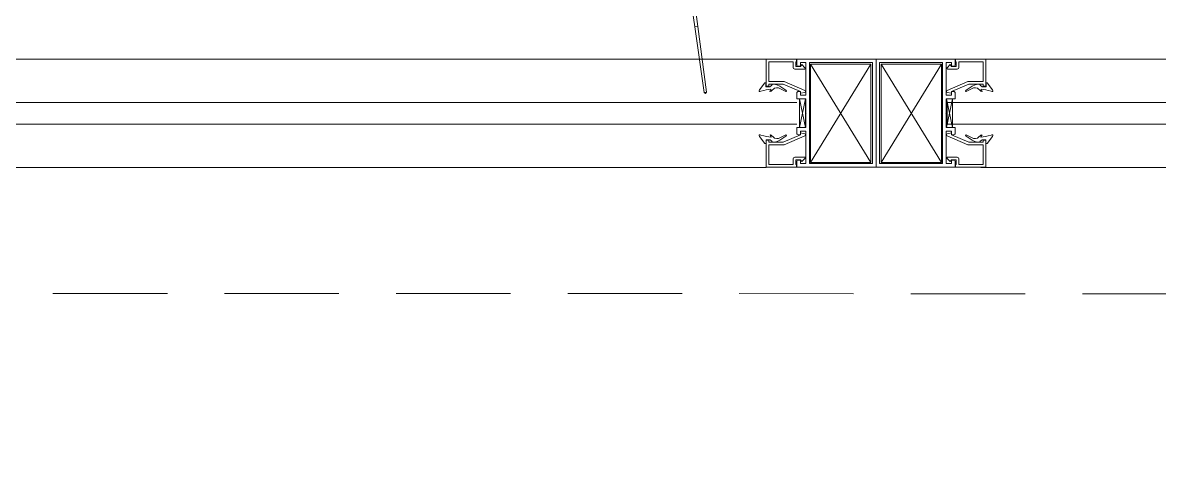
# Model space of a CAD drawing. Header units: centimetres. Extents: x 5488 to 20269, y -31398 to -19684.
# Drawn here: x 6199.7 to 6262.8, y -24051.2 to -24026.1 of the extents above; entities that cross this region are included whole.
import ezdxf

# ---------------------------------------------------------------- set-up
doc = ezdxf.new("R2010")
doc.units = ezdxf.units.CM
doc.linetypes.add('HIDDEN', pattern=[9.525, 6.35, -3.175])
for name, color, linetype, lineweight in [('xxx_Auto_Dograma_Metal', 157, 'Continuous', 0), ('xxx_Auto_Element_Dograma Cam', 140, 'Continuous', 9), ('xxx_Auto_Element_Dograma Metal', 211, 'Continuous', 20), ('xxx_Auto_Kaplama_Ahşap', 34, 'Continuous', 0), ('xxx_Auto_Kaplama_Ahşap Tarama', 16, 'Continuous', 5), ('xxx_Auto_Konstruksiyon_Metal', 141, 'Continuous', 0), ('xxx_Auto_Tefris_Silik', 252, 'Continuous', 13), ('xxx_Auto_Tefris_Tefris', 32, 'Continuous', 15)]:
    doc.layers.add(name, color=color, linetype=linetype, lineweight=lineweight)
doc.layers.add('xxx_Auto_LANDSCAPE', color=7, linetype='Continuous', lineweight=0, true_color=0x496639)

# ---------------------------------------------------------------- blocks, each defined once
blk = doc.blocks.new('agac0001')
at = {"layer": 'xxx_Auto_LANDSCAPE', "linetype": 'Continuous'}
for points in [[(-52.06, -1.98), (-42.44, -1.49)], [(-61.24, -2.67), (-61.1, -2.51)], [(-61.08, -2.8), (-61.24, -2.67)], [(-61.24, -2.67), (-61.09, -2.67)], [(-61.1, -2.51), (-52.06, -1.98)], [(-61.1, -2.51), (-61.08, -2.8)], [(-61.08, -2.8), (-52.03, -2.41)], [(-52.06, -1.98), (-52.03, -2.41)], [(-52.03, -2.41), (-42.39, -2.05)]]:
    blk.add_lwpolyline(points, dxfattribs=at)
blk = doc.blocks.new('A$C7365360F')
at = {"layer": 'xxx_Auto_LANDSCAPE', "xscale": 0.338688, "yscale": 0.338688, "zscale": 0.2074463999999999}
blk.add_blockref('agac0001', (0.079, 0.033), dxfattribs=at)
blk = doc.blocks.new('2411-X')
for p, q in [((3.1, 19.8), (4.8, 21.6)), ((4.1, 19.2), (3.1, 19.8)), ((4.1, 19.2), (4.1, 16.5)), ((5.6, 16), (5.6, 21.2)), ((17.5, 21.5), (12.5, 10.05)), ((18, 19.2), (14, 9.5)), ((19, 19.2), (18, 19.2)), ((19, 19.2), (18.5, 21.5)), ((1.5, 17), (0, 17)), ((0, 17), (0, 0)), ((1.5, 16.5), (1.5, 17)), ((4.1, 16.5), (1.5, 16.5)), ((1.5, 1.5), (1.5, 15)), ((1.5, 15), (4.6, 15)), ((12.5, 9.5), (12.5, 10.05)), ((12.5, 9.5), (12.5, 1.5)), ((14, 1.5), (14, 9.5)), ((0, 0), (15, 0)), ((12.5, 1.5), (1.5, 1.5)), ((15, 1.5), (14, 1.5)), ((15, 1.5), (15, 0))]:
    blk.add_line(p, q)
for centre, radius, start, end in [((5.1, 21.2), 0.498, 359.47677, 127.39313), ((18, 21.5), 0.5, 0, 180), ((4.6, 16), 1, 270, 0)]:
    blk.add_arc(centre, radius, start, end)
blk = doc.blocks.new('ALU TRIM 6')
at = {"layer": 'xxx_Auto_Element_Dograma Metal'}
for p, q in [((6039.181, -20367.783), (6035.833, -20362.338)), ((6035.833, -20367.783), (6039.181, -20362.338)), ((6039.449, -20365.852), (6039.449, -20364.277)), ((6039.449, -20365.852), (6039.785, -20364.277)), ((6039.785, -20365.852), (6039.449, -20364.277)), ((6039.785, -20364.277), (6039.449, -20364.277)), ((6039.785, -20365.852), (6039.785, -20364.277)), ((6039.449, -20365.852), (6039.785, -20365.852))]:
    blk.add_line(p, q, dxfattribs=at)
for points in [[(6035.54, -20362.067), (6035.54, -20368.067)], [(6035.74, -20365.601), (6035.74, -20367.867), (6037.49, -20367.867), (6039.24, -20367.867), (6039.24, -20365.067), (6039.24, -20362.267), (6037.49, -20362.267), (6035.74, -20362.267), (6035.74, -20365.601)]]:
    blk.add_lwpolyline(points, dxfattribs=at)
blk.add_lwpolyline([(6035.54, -20368.067), (6037.49, -20368.067), (6039.94, -20368.067), (6039.94, -20367.767, 0.414214), (6039.84, -20367.667), (6039.74, -20367.667), (6039.74, -20367.867), (6039.44, -20367.867), (6039.44, -20366.067), (6039.74, -20366.067), (6039.74, -20366.267), (6039.84, -20366.267, 0.414214), (6039.94, -20366.167), (6039.94, -20365.867), (6039.44, -20365.867), (6039.44, -20365.097), (6039.41, -20365.067), (6039.44, -20365.037), (6039.44, -20364.267), (6039.94, -20364.267), (6039.94, -20363.967, 0.414214), (6039.84, -20363.867), (6039.74, -20363.867), (6039.74, -20364.067), (6039.44, -20364.067), (6039.44, -20362.267), (6039.74, -20362.267), (6039.74, -20362.467), (6039.84, -20362.467, 0.414214), (6039.94, -20362.367), (6039.94, -20362.067), (6037.49, -20362.067), (6035.54, -20362.067)], format="xyb", dxfattribs=at)
for points in [[(6039.181, -20362.338), (6035.833, -20362.338), (6035.833, -20367.783), (6039.181, -20367.783)], [(6041.295, -20363.476), (6041.195, -20363.456), (6041.035, -20363.496), (6040.875, -20363.576), (6040.545, -20363.796), (6040.505, -20363.836), (6040.525, -20363.856), (6040.545, -20363.856), (6040.955, -20363.666), (6041.055, -20363.656), (6041.175, -20363.686), (6041.225, -20363.736), (6041.275, -20363.766), (6041.315, -20363.816), (6041.355, -20363.846), (6041.405, -20363.866), (6041.425, -20363.846), (6041.405, -20363.816), (6041.375, -20363.786), (6041.365, -20363.756), (6041.375, -20363.736), (6041.485, -20363.756), (6041.625, -20363.776), (6041.765, -20363.816), (6041.925, -20363.846), (6041.975, -20363.866), (6042.005, -20363.866), (6042.025, -20363.846), (6042.025, -20363.816), (6042.005, -20363.776), (6041.705, -20363.376), (6041.645, -20363.376), (6041.645, -20363.596), (6041.425, -20363.596), (6041.325, -20363.506), (6041.315, -20363.496)], [(6041.301, -20366.655), (6041.201, -20366.675), (6041.041, -20366.635), (6040.881, -20366.555), (6040.551, -20366.335), (6040.511, -20366.295), (6040.531, -20366.275), (6040.551, -20366.275), (6040.961, -20366.465), (6041.061, -20366.475), (6041.181, -20366.445), (6041.231, -20366.395), (6041.281, -20366.365), (6041.321, -20366.315), (6041.361, -20366.285), (6041.411, -20366.265), (6041.431, -20366.285), (6041.411, -20366.315), (6041.381, -20366.345), (6041.371, -20366.375), (6041.381, -20366.395), (6041.491, -20366.375), (6041.631, -20366.355), (6041.771, -20366.315), (6041.931, -20366.285), (6041.981, -20366.265), (6042.011, -20366.265), (6042.031, -20366.285), (6042.031, -20366.315), (6042.011, -20366.355), (6041.711, -20366.755), (6041.651, -20366.755), (6041.651, -20366.535), (6041.431, -20366.535), (6041.331, -20366.625), (6041.321, -20366.635)]]:
    blk.add_lwpolyline(points, close=True, dxfattribs=at)
at = {"layer": 'xxx_Auto_Element_Dograma Metal', "rotation": 90}
for p, xscale, yscale, zscale in [((6041.646, -20362.067, -0.3), -0.1000000000058208, 0.0999999999985448, 0.1000000000000227), ((6041.646, -20368.067, -0.3), 0.1000000000058208, 0.1000000000058208, 0.1000000000058208)]:
    blk.add_blockref('2411-X', p, dxfattribs=dict(at, xscale=xscale, yscale=yscale, zscale=zscale))
blk = doc.blocks.new('A$C7e91c669')
at = {"layer": 'xxx_Auto_Dograma_Metal'}
for p, q in [((-41.235, 2.993, -0.907), (49.69, 2.995, -0.6)), ((61.608, 2.993, -0.907), (152.533, 3, -0.6)), ((-41.235, -3.007, -0.6), (49.69, -3.005, -0.6)), ((61.608, -3.007, -0.6), (152.533, -3, -0.6))]:
    blk.add_line(p, q, dxfattribs=at)
at = {"layer": 'xxx_Auto_Element_Dograma Cam'}
for p, q in [((51.4, 0.595, -0.6), (-43.095, 0.595, -0.6)), ((154.243, 0.6, -0.6), (59.748, 0.595, -0.6)), ((59.748, 0.598, -0.3), (59.748, -0.602, -0.3)), ((-43.095, -0.605, -0.6), (51.4, -0.605, -0.6)), ((59.748, -0.605, -0.6), (154.243, -0.6, -0.6))]:
    blk.add_line(p, q, dxfattribs=at)
at = {"layer": 'xxx_Auto_Kaplama_Ahşap', "rotation": 180}
blk.add_blockref('ALU TRIM 6', (6091.336, -20365.067, -0.3), dxfattribs=at)
at = {"layer": 'xxx_Auto_Kaplama_Ahşap', "xscale": -1, "rotation": 180}
blk.add_blockref('ALU TRIM 6', (-5979.744, -20365.067, -0.3), dxfattribs=at)

msp = doc.modelspace()

# ---------------------------------------------------------------- hatches: boundary and pattern name
at = {"layer": 'xxx_Auto_Kaplama_Ahşap Tarama'}
h = msp.add_hatch(dxfattribs=at)
h.set_pattern_fill('AR-CONC', color=256, scale=0.5)
h.set_pattern_definition([(50, (809.53, -3617.59), (91.09233, -7.96954), [9.525, -104.775]), (355, (809.53, -3617.59), (-17.6217, 95.52842), [7.62, -83.8203]), (100.45144, (817.12, -3618.255), (73.47062, 87.55888), [8.095, -89.04512]), (46.1842, (809.53, -3592.19), (135.5395, -21.02116), [14.2875, -157.1625]), (96.63556, (820.83, -3593.94), (118.70207, 123.71306), [12.1425, -133.5678]), (351.18415, (809.53, -3592.19), (118.70207, 123.71306), [11.43, -125.72987]), (21, (822.23, -3598.54), (75.8072, -51.1326), [9.525, -104.775]), (326, (822.23, -3598.54), (30.901, 92.09398), [7.62, -83.82]), (71.45144, (828.55, -3602.8), (106.7082, 40.96138), [8.095, -89.04497]), (37.5, (809.53, -3617.59), (1.5443, 42.27752), [0, -82.804, 0, -85.09, 0, -84.1375]), (7.5, (809.53, -3617.59), (33.40983, 50.09029), [0, -48.514, 0, -80.899, 0, -32.0675]), (327.5, (781.21, -3617.59), (67.795298, -2.864372), [0, -31.75, 0, -99.06, 0, -131.445]), (317.5, (768.51, -3617.59), (74.06459, 12.71325), [0, -41.275, 0, -65.786, 0, -93.345])])
edge = h.paths.add_edge_path()
edge.add_line((9312.934, -27555.319), (9330.626, -27555.319))
edge.add_arc((9330.626, -27548.319), 7, 270, 349.55924)
edge.add_arc((-12655703.852, 2009176.564), 12827763.879, 350.8642093147, 350.8644691226)
edge.add_line((9346.746, -27492.157), (9332.45, -27492.157))
edge.add_line((9332.45, -27492.157), (9332.449, -27061.102))
edge.add_line((9332.449, -27061.102), (9346.746, -27061.102))
edge.add_arc((-12660642.429, -2064524.007), 12832765.905, 9.1355309233, 9.1357906395)
edge.add_arc((9330.626, -27004.939), 7, 10.44076, 90)
edge.add_line((9330.626, -26997.939), (9312.934, -26997.939))
edge.add_arc((9312.934, -27004.939), 7, 90, 170.48641)
edge.add_arc((10864.464, -27276.629), 1582.138, 170.069442, 189.930558)
edge.add_arc((9312.934, -27548.319), 7, 189.51359, 270)

# ---------------------------------------------------------------- linework, layer by layer
at = {"layer": 'xxx_Auto_Tefris_Silik', "linetype": 'HIDDEN'}
msp.add_lwpolyline([(6144.235, -24041.099), (6911.291, -24041.189)], dxfattribs=at)

# ---------------------------------------------------------------- block references
at = {"layer": 'xxx_Auto_Konstruksiyon_Metal'}
msp.add_blockref('A$C7e91c669', (6191.282, -24031.099), dxfattribs=at)
at = {"layer": 'xxx_Auto_Tefris_Tefris', "xscale": -1.2, "yscale": 1.2, "rotation": 280.6128426569576}
msp.add_blockref('A$C7365360F', (6234.068, -24005.445), dxfattribs=at)

doc.saveas('drawing.dxf')
